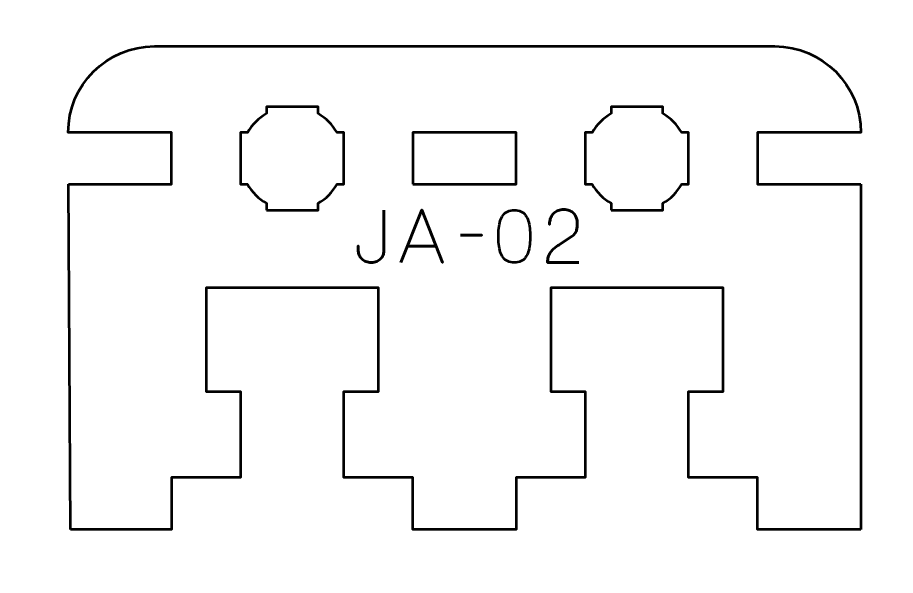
# Model space of a CAD drawing. Header units: centimetres. Extents: x -21 to 0, y -29.7 to 0.
# Drawn here: x -15.49 to -10.4, y -22.87 to -19.63 of the extents above; entities that cross this region are included whole.
import ezdxf

# ---------------------------------------------------------------- set-up
doc = ezdxf.new("R2010")
doc.units = ezdxf.units.CM
doc.header["$MEASUREMENT"] = 0
doc.layers.add('Layer 1', color=7, linetype='Continuous')

msp = doc.modelspace()

# ---------------------------------------------------------------- linework, layer by layer
at = {"layer": 'Layer 1', "lineweight": 53}
msp.add_lwpolyline([(-13.20001, -20.6), (-12.60001, -20.6), (-12.60001, -20.3), (-13.20001, -20.3), (-13.20001, -20.6)], close=True, dxfattribs=at)
at = {"layer": 'Layer 1', "color": 1, "lineweight": 53}
msp.add_open_spline([(-21.00003, -29.19995), (-21.00003, -29.19995), (-21.00003, -3.49992), (-21.00003, -3.49992), (-21.00003, -3.49992), (-21.00003, -3.41709), (-20.93286, -3.34992), (-20.85003, -3.34992), (-20.85003, -3.34992), (-20.7672, -3.34992), (-20.70003, -3.28275), (-20.70003, -3.19992), (-20.70003, -3.19992), (-20.70003, -3.11709), (-20.7672, -3.04992), (-20.85003, -3.04992), (-20.85003, -3.04992), (-20.93286, -3.04992), (-21.00003, -2.98275), (-21.00003, -2.89992), (-21.00003, -2.89992), (-21.00003, -2.81709), (-20.93286, -2.74992), (-20.85003, -2.74992), (-20.85003, -2.74992), (-20.7672, -2.74992), (-20.70003, -2.68275), (-20.70003, -2.59992), (-20.70003, -2.59992), (-20.70003, -2.51709), (-20.7672, -2.44992), (-20.85003, -2.44992), (-20.85003, -2.44992), (-20.93286, -2.44992), (-21.00003, -2.38275), (-21.00003, -2.29992), (-21.00003, -2.29992), (-21.00003, -2.21709), (-20.93286, -2.14992), (-20.85003, -2.14992), (-20.85003, -2.14992), (-20.7672, -2.14992), (-20.70003, -2.08275), (-20.70003, -1.99992), (-20.70003, -1.99992), (-20.70003, -1.91709), (-20.7672, -1.84992), (-20.85003, -1.84992), (-20.85003, -1.84992), (-20.93286, -1.84992), (-21.00003, -1.78275), (-21.00003, -1.69992), (-21.00003, -1.69992), (-21.00003, -1.61709), (-20.93286, -1.54992), (-20.85003, -1.54992), (-20.85003, -1.54992), (-20.7672, -1.54992), (-20.70003, -1.48275), (-20.70003, -1.39992), (-20.70003, -1.39992), (-20.70003, -1.31709), (-20.7672, -1.24992), (-20.85003, -1.24992), (-20.85003, -1.24992), (-20.93286, -1.24992), (-21.00003, -1.18275), (-21.00003, -1.09992), (-21.00003, -1.09992), (-21.00003, -1.09992), (-21.00003, -0.49992), (-21.00003, -0.49992), (-21.00003, -0.49992), (-21.00003, -0.22295), (-20.77694, 0.00004), (-20.49994, 0.00004), (-20.49994, 0.00004), (-20.49994, 0.00004), (-0.50008, 0.00004), (-0.50008, 0.00004), (-0.50008, 0.00004), (-0.22294, 0.00004), (0.00002, -0.22295), (0.00002, -0.49992), (0.00002, -0.49992), (0.00002, -0.49992), (0.00002, -29.19995), (0.00002, -29.19995), (0.00002, -29.19995), (0.00002, -29.47695), (-0.22294, -29.70004), (-0.50008, -29.70004), (-0.50008, -29.70004), (-0.50008, -29.70004), (-20.49994, -29.70004), (-20.49994, -29.70004), (-20.49994, -29.70004), (-20.77694, -29.70004), (-21.00003, -29.47695), (-21.00003, -29.19995)], degree=3, knots=[0, 0, 0, 0, 0.04, 0.04, 0.04, 0.04, 0.08, 0.08, 0.08, 0.08, 0.12, 0.12, 0.12, 0.12, 0.16, 0.16, 0.16, 0.16, 0.2, 0.2, 0.2, 0.2, 0.24, 0.24, 0.24, 0.24, 0.28, 0.28, 0.28, 0.28, 0.32, 0.32, 0.32, 0.32, 0.36, 0.36, 0.36, 0.36, 0.4, 0.4, 0.4, 0.4, 0.44, 0.44, 0.44, 0.44, 0.48, 0.48, 0.48, 0.48, 0.52, 0.52, 0.52, 0.52, 0.56, 0.56, 0.56, 0.56, 0.6, 0.6, 0.6, 0.6, 0.64, 0.64, 0.64, 0.64, 0.68, 0.68, 0.68, 0.68, 0.72, 0.72, 0.72, 0.72, 0.76, 0.76, 0.76, 0.76, 0.8, 0.8, 0.8, 0.8, 0.84, 0.84, 0.84, 0.84, 0.88, 0.88, 0.88, 0.88, 0.92, 0.92, 0.92, 0.92, 0.96, 0.96, 0.96, 0.96, 1, 1, 1, 1], dxfattribs=at)
at = {"layer": 'Layer 1', "lineweight": 53}
for points, knots in [([(-15.19813, -20.6), (-15.19813, -20.6), (-14.60001, -20.6), (-14.60001, -20.6), (-14.60001, -20.6), (-14.60001, -20.6), (-14.60001, -20.3), (-14.60001, -20.3), (-14.60001, -20.3), (-14.60001, -20.3), (-15.20001, -20.3), (-15.20001, -20.3), (-15.20001, -20.3), (-15.20001, -20.02391), (-14.9761, -19.8), (-14.70001, -19.8)], [0, 0, 0, 0, 0.25, 0.25, 0.25, 0.25, 0.5, 0.5, 0.5, 0.5, 0.75, 0.75, 0.75, 0.75, 1, 1, 1, 1]), ([(-11.10001, -19.8), (-10.82392, -19.8), (-10.60001, -20.02391), (-10.60001, -20.3), (-10.60001, -20.3), (-10.60001, -20.3), (-11.20001, -20.3), (-11.20001, -20.3), (-11.20001, -20.3), (-11.20001, -20.3), (-11.20001, -20.6), (-11.20001, -20.6), (-11.20001, -20.6), (-11.20001, -20.6), (-10.60001, -20.6), (-10.60001, -20.6)], [0, 0, 0, 0, 0.25, 0.25, 0.25, 0.25, 0.5, 0.5, 0.5, 0.5, 0.75, 0.75, 0.75, 0.75, 1, 1, 1, 1]), ([(-14.05001, -20.75), (-14.05001, -20.75), (-14.05001, -20.70985), (-14.05001, -20.70985), (-14.05001, -20.70985), (-14.09554, -20.6835), (-14.1335, -20.64553), (-14.15985, -20.6), (-14.15985, -20.6), (-14.15985, -20.6), (-14.20001, -20.6), (-14.20001, -20.6), (-14.20001, -20.6), (-14.20001, -20.6), (-14.20001, -20.45), (-14.20001, -20.45), (-14.20001, -20.45), (-14.20001, -20.45), (-14.20001, -20.3), (-14.20001, -20.3), (-14.20001, -20.3), (-14.20001, -20.3), (-14.15985, -20.3), (-14.15985, -20.3), (-14.15985, -20.3), (-14.1335, -20.25447), (-14.09554, -20.2165), (-14.05001, -20.19015), (-14.05001, -20.19015), (-14.05001, -20.19015), (-14.05001, -20.15), (-14.05001, -20.15), (-14.05001, -20.15), (-14.05001, -20.15), (-13.90001, -20.15), (-13.90001, -20.15), (-13.90001, -20.15), (-13.90001, -20.15), (-13.75001, -20.15), (-13.75001, -20.15), (-13.75001, -20.15), (-13.75001, -20.15), (-13.75001, -20.19015), (-13.75001, -20.19015), (-13.75001, -20.19015), (-13.70448, -20.2165), (-13.66652, -20.25447), (-13.64017, -20.3), (-13.64017, -20.3), (-13.64017, -20.3), (-13.60001, -20.3), (-13.60001, -20.3), (-13.60001, -20.3), (-13.60001, -20.3), (-13.60001, -20.45), (-13.60001, -20.45), (-13.60001, -20.45), (-13.60001, -20.45), (-13.60001, -20.6), (-13.60001, -20.6), (-13.60001, -20.6), (-13.60001, -20.6), (-13.64017, -20.6), (-13.64017, -20.6), (-13.64017, -20.6), (-13.66652, -20.64553), (-13.70448, -20.6835), (-13.75001, -20.70985), (-13.75001, -20.70985), (-13.75001, -20.70985), (-13.75001, -20.75), (-13.75001, -20.75), (-13.75001, -20.75), (-13.75001, -20.75), (-13.90001, -20.75), (-13.90001, -20.75), (-13.90001, -20.75), (-13.90001, -20.75), (-14.05001, -20.75), (-14.05001, -20.75)], [0, 0, 0, 0, 0.05, 0.05, 0.05, 0.05, 0.1, 0.1, 0.1, 0.1, 0.15, 0.15, 0.15, 0.15, 0.2, 0.2, 0.2, 0.2, 0.25, 0.25, 0.25, 0.25, 0.3, 0.3, 0.3, 0.3, 0.35, 0.35, 0.35, 0.35, 0.4, 0.4, 0.4, 0.4, 0.45, 0.45, 0.45, 0.45, 0.5, 0.5, 0.5, 0.5, 0.55, 0.55, 0.55, 0.55, 0.6, 0.6, 0.6, 0.6, 0.65, 0.65, 0.65, 0.65, 0.7, 0.7, 0.7, 0.7, 0.75, 0.75, 0.75, 0.75, 0.8, 0.8, 0.8, 0.8, 0.85, 0.85, 0.85, 0.85, 0.9, 0.9, 0.9, 0.9, 0.95, 0.95, 0.95, 0.95, 1, 1, 1, 1]), ([(-12.05001, -20.75), (-12.05001, -20.75), (-12.05001, -20.70985), (-12.05001, -20.70985), (-12.05001, -20.70985), (-12.09554, -20.6835), (-12.1335, -20.64553), (-12.15985, -20.6), (-12.15985, -20.6), (-12.15985, -20.6), (-12.20001, -20.6), (-12.20001, -20.6), (-12.20001, -20.6), (-12.20001, -20.6), (-12.20001, -20.45), (-12.20001, -20.45), (-12.20001, -20.45), (-12.20001, -20.45), (-12.20001, -20.3), (-12.20001, -20.3), (-12.20001, -20.3), (-12.20001, -20.3), (-12.15985, -20.3), (-12.15985, -20.3), (-12.15985, -20.3), (-12.1335, -20.25447), (-12.09554, -20.2165), (-12.05001, -20.19015), (-12.05001, -20.19015), (-12.05001, -20.19015), (-12.05001, -20.15), (-12.05001, -20.15), (-12.05001, -20.15), (-12.05001, -20.15), (-11.90001, -20.15), (-11.90001, -20.15), (-11.90001, -20.15), (-11.90001, -20.15), (-11.75001, -20.15), (-11.75001, -20.15), (-11.75001, -20.15), (-11.75001, -20.15), (-11.75001, -20.19015), (-11.75001, -20.19015), (-11.75001, -20.19015), (-11.70448, -20.2165), (-11.66652, -20.25447), (-11.64017, -20.3), (-11.64017, -20.3), (-11.64017, -20.3), (-11.60001, -20.3), (-11.60001, -20.3), (-11.60001, -20.3), (-11.60001, -20.3), (-11.60001, -20.45), (-11.60001, -20.45), (-11.60001, -20.45), (-11.60001, -20.45), (-11.60001, -20.6), (-11.60001, -20.6), (-11.60001, -20.6), (-11.60001, -20.6), (-11.64017, -20.6), (-11.64017, -20.6), (-11.64017, -20.6), (-11.66652, -20.64553), (-11.70448, -20.6835), (-11.75001, -20.70985), (-11.75001, -20.70985), (-11.75001, -20.70985), (-11.75001, -20.75), (-11.75001, -20.75), (-11.75001, -20.75), (-11.75001, -20.75), (-11.90001, -20.75), (-11.90001, -20.75), (-11.90001, -20.75), (-11.90001, -20.75), (-12.05001, -20.75), (-12.05001, -20.75)], [0, 0, 0, 0, 0.05, 0.05, 0.05, 0.05, 0.1, 0.1, 0.1, 0.1, 0.15, 0.15, 0.15, 0.15, 0.2, 0.2, 0.2, 0.2, 0.25, 0.25, 0.25, 0.25, 0.3, 0.3, 0.3, 0.3, 0.35, 0.35, 0.35, 0.35, 0.4, 0.4, 0.4, 0.4, 0.45, 0.45, 0.45, 0.45, 0.5, 0.5, 0.5, 0.5, 0.55, 0.55, 0.55, 0.55, 0.6, 0.6, 0.6, 0.6, 0.65, 0.65, 0.65, 0.65, 0.7, 0.7, 0.7, 0.7, 0.75, 0.75, 0.75, 0.75, 0.8, 0.8, 0.8, 0.8, 0.85, 0.85, 0.85, 0.85, 0.9, 0.9, 0.9, 0.9, 0.95, 0.95, 0.95, 0.95, 1, 1, 1, 1]), ([(-10.60001, -22.6), (-10.60001, -22.6), (-11.20001, -22.6), (-11.20001, -22.6), (-11.20001, -22.6), (-11.20001, -22.6), (-11.20001, -22.3), (-11.20001, -22.3), (-11.20001, -22.3), (-11.20001, -22.3), (-11.60001, -22.30001), (-11.60001, -22.30001), (-11.60001, -22.30001), (-11.60001, -22.30001), (-11.60001, -21.8), (-11.60001, -21.8), (-11.60001, -21.8), (-11.60001, -21.8), (-11.40001, -21.79999), (-11.40001, -21.79999), (-11.40001, -21.79999), (-11.40001, -21.79999), (-11.40001, -21.2), (-11.40001, -21.2), (-11.40001, -21.2), (-11.78334, -21.2), (-12.01668, -21.2), (-12.40001, -21.2), (-12.40001, -21.2), (-12.40001, -21.2), (-12.40001, -21.79999), (-12.40001, -21.79999), (-12.40001, -21.79999), (-12.40001, -21.79999), (-12.20001, -21.8), (-12.20001, -21.8), (-12.20001, -21.8), (-12.20001, -21.8), (-12.20001, -22.3), (-12.20001, -22.3), (-12.20001, -22.3), (-12.20001, -22.3), (-12.60001, -22.3), (-12.60001, -22.3), (-12.60001, -22.3), (-12.60001, -22.3), (-12.60001, -22.6), (-12.60001, -22.6), (-12.60001, -22.6), (-12.60001, -22.6), (-13.20001, -22.6), (-13.20001, -22.6), (-13.20001, -22.6), (-13.20001, -22.6), (-13.20001, -22.3), (-13.20001, -22.3), (-13.20001, -22.3), (-13.20001, -22.3), (-13.60001, -22.30001), (-13.60001, -22.30001), (-13.60001, -22.30001), (-13.60001, -22.30001), (-13.60001, -21.8), (-13.60001, -21.8), (-13.60001, -21.8), (-13.60001, -21.8), (-13.40001, -21.79999), (-13.40001, -21.79999), (-13.40001, -21.79999), (-13.40001, -21.79999), (-13.40001, -21.2), (-13.40001, -21.2), (-13.40001, -21.2), (-13.78334, -21.2), (-14.01668, -21.2), (-14.40001, -21.2), (-14.40001, -21.2), (-14.40001, -21.2), (-14.40001, -21.79999), (-14.40001, -21.79999), (-14.40001, -21.79999), (-14.40001, -21.79999), (-14.20001, -21.8), (-14.20001, -21.8), (-14.20001, -21.8), (-14.20001, -21.8), (-14.20001, -22.3), (-14.20001, -22.3), (-14.20001, -22.3), (-14.20001, -22.3), (-14.60001, -22.3), (-14.60001, -22.3), (-14.60001, -22.3), (-14.60001, -22.3), (-14.60001, -22.6), (-14.60001, -22.6), (-14.60001, -22.6), (-14.60001, -22.6), (-15.18751, -22.6), (-15.18751, -22.6)], [0, 0, 0, 0, 0.04, 0.04, 0.04, 0.04, 0.08, 0.08, 0.08, 0.08, 0.12, 0.12, 0.12, 0.12, 0.16, 0.16, 0.16, 0.16, 0.2, 0.2, 0.2, 0.2, 0.24, 0.24, 0.24, 0.24, 0.28, 0.28, 0.28, 0.28, 0.32, 0.32, 0.32, 0.32, 0.36, 0.36, 0.36, 0.36, 0.4, 0.4, 0.4, 0.4, 0.44, 0.44, 0.44, 0.44, 0.48, 0.48, 0.48, 0.48, 0.52, 0.52, 0.52, 0.52, 0.56, 0.56, 0.56, 0.56, 0.6, 0.6, 0.6, 0.6, 0.64, 0.64, 0.64, 0.64, 0.68, 0.68, 0.68, 0.68, 0.72, 0.72, 0.72, 0.72, 0.76, 0.76, 0.76, 0.76, 0.8, 0.8, 0.8, 0.8, 0.84, 0.84, 0.84, 0.84, 0.88, 0.88, 0.88, 0.88, 0.92, 0.92, 0.92, 0.92, 0.96, 0.96, 0.96, 0.96, 1, 1, 1, 1])]:
    msp.add_open_spline(points, degree=3, knots=knots, dxfattribs=at)
at = {"layer": 'Layer 1', "color": 114, "lineweight": 53}
for points in [[(-14.70001, -19.8), (-14.70001, -19.8), (-11.10001, -19.8), (-11.10001, -19.8)], [(-15.18751, -22.6), (-15.18751, -22.6), (-15.19813, -20.6), (-15.19813, -20.6)], [(-10.60001, -20.6), (-10.60001, -20.6), (-10.60001, -22.30001), (-10.60001, -22.30001)]]:
    msp.add_open_spline(points, degree=3, dxfattribs=at)
at = {"layer": 'Layer 1', "color": 5, "lineweight": 53}
for points, knots in [([(-13.36821, -20.75035), (-13.36821, -20.75035), (-13.36863, -20.98742), (-13.36863, -20.98742), (-13.36863, -20.98742), (-13.36863, -20.99511), (-13.37026, -21.00287), (-13.37336, -21.01056), (-13.37336, -21.01056), (-13.37654, -21.01832), (-13.38119, -21.02538), (-13.38733, -21.03187), (-13.38733, -21.03187), (-13.39354, -21.03829), (-13.40109, -21.04351), (-13.41005, -21.04739), (-13.41005, -21.04739), (-13.41908, -21.05134), (-13.42938, -21.05332), (-13.44102, -21.05346), (-13.44102, -21.05346), (-13.45267, -21.05346), (-13.46318, -21.05155), (-13.47249, -21.04781), (-13.47249, -21.04781), (-13.48181, -21.044), (-13.48978, -21.03892), (-13.49634, -21.0325), (-13.49634, -21.0325), (-13.50297, -21.02608), (-13.50798, -21.01903), (-13.51151, -21.01119), (-13.51151, -21.01119), (-13.51504, -21.00336), (-13.5168, -20.99546), (-13.5168, -20.98742), (-13.5168, -20.98742), (-13.5168, -20.98742), (-13.5168, -20.95609), (-13.5168, -20.95609), (-13.5168, -20.95609), (-13.5168, -20.95609), (-13.5168, -20.98742), (-13.5168, -20.98742), (-13.5168, -20.98742), (-13.5168, -20.99546), (-13.51504, -21.00336), (-13.51151, -21.01119), (-13.51151, -21.01119), (-13.50798, -21.01903), (-13.50297, -21.02608), (-13.49634, -21.0325), (-13.49634, -21.0325), (-13.48978, -21.03892), (-13.48181, -21.044), (-13.47249, -21.04781), (-13.47249, -21.04781), (-13.46318, -21.05155), (-13.45267, -21.05346), (-13.44102, -21.05346), (-13.44102, -21.05346), (-13.42938, -21.05332), (-13.41908, -21.05134), (-13.41005, -21.04739), (-13.41005, -21.04739), (-13.40109, -21.04351), (-13.39354, -21.03829), (-13.38733, -21.03187), (-13.38733, -21.03187), (-13.38119, -21.02538), (-13.37654, -21.01832), (-13.37336, -21.01056), (-13.37336, -21.01056), (-13.37026, -21.00287), (-13.36863, -20.99511), (-13.36863, -20.98742), (-13.36863, -20.98742), (-13.36863, -20.98742), (-13.36821, -20.75035), (-13.36821, -20.75035)], [0, 0, 0, 0, 0.05, 0.05, 0.05, 0.05, 0.1, 0.1, 0.1, 0.1, 0.15, 0.15, 0.15, 0.15, 0.2, 0.2, 0.2, 0.2, 0.25, 0.25, 0.25, 0.25, 0.3, 0.3, 0.3, 0.3, 0.35, 0.35, 0.35, 0.35, 0.4, 0.4, 0.4, 0.4, 0.45, 0.45, 0.45, 0.45, 0.5, 0.5, 0.5, 0.5, 0.55, 0.55, 0.55, 0.55, 0.6, 0.6, 0.6, 0.6, 0.65, 0.65, 0.65, 0.65, 0.7, 0.7, 0.7, 0.7, 0.75, 0.75, 0.75, 0.75, 0.8, 0.8, 0.8, 0.8, 0.85, 0.85, 0.85, 0.85, 0.9, 0.9, 0.9, 0.9, 0.95, 0.95, 0.95, 0.95, 1, 1, 1, 1]), ([(-13.27, -21.05388), (-13.27, -21.05388), (-13.14893, -20.74866), (-13.14893, -20.74866), (-13.14893, -20.74866), (-13.14893, -20.74866), (-13.02743, -21.05388), (-13.02743, -21.05388), (-13.02743, -21.05388), (-13.02743, -21.05388), (-13.14893, -20.74866), (-13.14893, -20.74866), (-13.14893, -20.74866), (-13.14893, -20.74866), (-13.27, -21.05388), (-13.27, -21.05388)], [0, 0, 0, 0, 0.25, 0.25, 0.25, 0.25, 0.5, 0.5, 0.5, 0.5, 0.75, 0.75, 0.75, 0.75, 1, 1, 1, 1]), ([(-12.61172, -21.05388), (-12.59691, -21.05381), (-12.58414, -21.0512), (-12.57348, -21.04612), (-12.57348, -21.04612), (-12.5629, -21.04104), (-12.55408, -21.03377), (-12.54703, -21.02453), (-12.54703, -21.02453), (-12.54004, -21.01522), (-12.53454, -21.00421), (-12.53045, -20.99151), (-12.53045, -20.99151), (-12.52642, -20.97881), (-12.52353, -20.96491), (-12.52191, -20.94967), (-12.52191, -20.94967), (-12.52021, -20.93443), (-12.51937, -20.91841), (-12.51944, -20.90148), (-12.51944, -20.90148), (-12.51937, -20.88462), (-12.52021, -20.8686), (-12.52191, -20.85343), (-12.52191, -20.85343), (-12.52353, -20.83826), (-12.52642, -20.82429), (-12.53045, -20.81159), (-12.53045, -20.81159), (-12.53454, -20.79896), (-12.54004, -20.78796), (-12.54703, -20.77857), (-12.54703, -20.77857), (-12.55408, -20.76926), (-12.5629, -20.76199), (-12.57348, -20.75691), (-12.57348, -20.75691), (-12.58414, -20.75176), (-12.59691, -20.74915), (-12.61172, -20.74908), (-12.61172, -20.74908), (-12.62654, -20.74915), (-12.63931, -20.75176), (-12.64997, -20.75691), (-12.64997, -20.75691), (-12.66055, -20.76199), (-12.66937, -20.76926), (-12.67642, -20.77857), (-12.67642, -20.77857), (-12.68341, -20.78796), (-12.68891, -20.79896), (-12.693, -20.81159), (-12.693, -20.81159), (-12.69703, -20.82429), (-12.69992, -20.83826), (-12.70154, -20.85343), (-12.70154, -20.85343), (-12.70323, -20.8686), (-12.70408, -20.88462), (-12.70401, -20.90148), (-12.70401, -20.90148), (-12.70408, -20.91841), (-12.70323, -20.93443), (-12.70154, -20.94967), (-12.70154, -20.94967), (-12.69992, -20.96491), (-12.69703, -20.97881), (-12.693, -20.99151), (-12.693, -20.99151), (-12.68891, -21.00421), (-12.68341, -21.01522), (-12.67642, -21.02453), (-12.67642, -21.02453), (-12.66937, -21.03377), (-12.66055, -21.04104), (-12.64997, -21.04612), (-12.64997, -21.04612), (-12.63931, -21.0512), (-12.62654, -21.05381), (-12.61172, -21.05388)], [0, 0, 0, 0, 0.05, 0.05, 0.05, 0.05, 0.1, 0.1, 0.1, 0.1, 0.15, 0.15, 0.15, 0.15, 0.2, 0.2, 0.2, 0.2, 0.25, 0.25, 0.25, 0.25, 0.3, 0.3, 0.3, 0.3, 0.35, 0.35, 0.35, 0.35, 0.4, 0.4, 0.4, 0.4, 0.45, 0.45, 0.45, 0.45, 0.5, 0.5, 0.5, 0.5, 0.55, 0.55, 0.55, 0.55, 0.6, 0.6, 0.6, 0.6, 0.65, 0.65, 0.65, 0.65, 0.7, 0.7, 0.7, 0.7, 0.75, 0.75, 0.75, 0.75, 0.8, 0.8, 0.8, 0.8, 0.85, 0.85, 0.85, 0.85, 0.9, 0.9, 0.9, 0.9, 0.95, 0.95, 0.95, 0.95, 1, 1, 1, 1]), ([(-12.61172, -21.05388), (-12.59691, -21.05381), (-12.58414, -21.0512), (-12.57348, -21.04612), (-12.57348, -21.04612), (-12.5629, -21.04104), (-12.55408, -21.03377), (-12.54703, -21.02453), (-12.54703, -21.02453), (-12.54004, -21.01522), (-12.53454, -21.00421), (-12.53045, -20.99151), (-12.53045, -20.99151), (-12.52642, -20.97881), (-12.52353, -20.96491), (-12.52191, -20.94967), (-12.52191, -20.94967), (-12.52021, -20.93443), (-12.51937, -20.91841), (-12.51944, -20.90148), (-12.51944, -20.90148), (-12.51937, -20.88462), (-12.52021, -20.8686), (-12.52191, -20.85343), (-12.52191, -20.85343), (-12.52353, -20.83826), (-12.52642, -20.82429), (-12.53045, -20.81159), (-12.53045, -20.81159), (-12.53454, -20.79896), (-12.54004, -20.78796), (-12.54703, -20.77857), (-12.54703, -20.77857), (-12.55408, -20.76926), (-12.5629, -20.76199), (-12.57348, -20.75691), (-12.57348, -20.75691), (-12.58414, -20.75176), (-12.59691, -20.74915), (-12.61172, -20.74908), (-12.61172, -20.74908), (-12.62654, -20.74915), (-12.63931, -20.75176), (-12.64997, -20.75691), (-12.64997, -20.75691), (-12.66055, -20.76199), (-12.66937, -20.76926), (-12.67642, -20.77857), (-12.67642, -20.77857), (-12.68341, -20.78796), (-12.68891, -20.79896), (-12.693, -20.81159), (-12.693, -20.81159), (-12.69703, -20.82429), (-12.69992, -20.83826), (-12.70154, -20.85343), (-12.70154, -20.85343), (-12.70323, -20.8686), (-12.70408, -20.88462), (-12.70401, -20.90148), (-12.70401, -20.90148), (-12.70408, -20.91841), (-12.70323, -20.93443), (-12.70154, -20.94967), (-12.70154, -20.94967), (-12.69992, -20.96491), (-12.69703, -20.97881), (-12.693, -20.99151), (-12.693, -20.99151), (-12.68891, -21.00421), (-12.68341, -21.01522), (-12.67642, -21.02453), (-12.67642, -21.02453), (-12.66937, -21.03377), (-12.66055, -21.04104), (-12.64997, -21.04612), (-12.64997, -21.04612), (-12.63931, -21.0512), (-12.62654, -21.05381), (-12.61172, -21.05388)], [0, 0, 0, 0, 0.05, 0.05, 0.05, 0.05, 0.1, 0.1, 0.1, 0.1, 0.15, 0.15, 0.15, 0.15, 0.2, 0.2, 0.2, 0.2, 0.25, 0.25, 0.25, 0.25, 0.3, 0.3, 0.3, 0.3, 0.35, 0.35, 0.35, 0.35, 0.4, 0.4, 0.4, 0.4, 0.45, 0.45, 0.45, 0.45, 0.5, 0.5, 0.5, 0.5, 0.55, 0.55, 0.55, 0.55, 0.6, 0.6, 0.6, 0.6, 0.65, 0.65, 0.65, 0.65, 0.7, 0.7, 0.7, 0.7, 0.75, 0.75, 0.75, 0.75, 0.8, 0.8, 0.8, 0.8, 0.85, 0.85, 0.85, 0.85, 0.9, 0.9, 0.9, 0.9, 0.95, 0.95, 0.95, 0.95, 1, 1, 1, 1]), ([(-12.2375, -21.05388), (-12.2375, -21.05388), (-12.41911, -21.05388), (-12.41911, -21.05388), (-12.41911, -21.05388), (-12.41876, -21.0416), (-12.41721, -21.03074), (-12.41459, -21.02142), (-12.41459, -21.02142), (-12.41191, -21.01211), (-12.40832, -21.00393), (-12.40387, -20.99687), (-12.40387, -20.99687), (-12.39935, -20.98982), (-12.3942, -20.98354), (-12.38835, -20.97803), (-12.38835, -20.97803), (-12.38249, -20.97246), (-12.37621, -20.96738), (-12.36944, -20.96258), (-12.36944, -20.96258), (-12.36267, -20.95785), (-12.35568, -20.95313), (-12.34841, -20.94847), (-12.34841, -20.94847), (-12.34841, -20.94847), (-12.27602, -20.90021), (-12.27602, -20.90021), (-12.27602, -20.90021), (-12.26862, -20.89499), (-12.26283, -20.88928), (-12.25874, -20.88314), (-12.25874, -20.88314), (-12.25458, -20.877), (-12.25168, -20.87051), (-12.24992, -20.86366), (-12.24992, -20.86366), (-12.24823, -20.85689), (-12.24717, -20.84991), (-12.24682, -20.84285), (-12.24682, -20.84285), (-12.24646, -20.83572), (-12.24632, -20.8286), (-12.24639, -20.82147), (-12.24639, -20.82147), (-12.24639, -20.81562), (-12.24717, -20.80934), (-12.24872, -20.80256), (-12.24872, -20.80256), (-12.25034, -20.79586), (-12.25288, -20.78916), (-12.25648, -20.78253), (-12.25648, -20.78253), (-12.26008, -20.77589), (-12.26488, -20.76983), (-12.27087, -20.76432), (-12.27087, -20.76432), (-12.27687, -20.75889), (-12.28428, -20.75452), (-12.2931, -20.7512), (-12.2931, -20.7512), (-12.30192, -20.74788), (-12.31229, -20.74619), (-12.32428, -20.74612), (-12.32428, -20.74612), (-12.33635, -20.74619), (-12.347, -20.74788), (-12.35618, -20.75113), (-12.35618, -20.75113), (-12.36535, -20.75437), (-12.37318, -20.75889), (-12.37967, -20.7646), (-12.37967, -20.7646), (-12.38616, -20.77032), (-12.39138, -20.77695), (-12.39547, -20.78436), (-12.39547, -20.78436), (-12.39957, -20.79177), (-12.40253, -20.79967), (-12.40443, -20.808), (-12.40443, -20.808), (-12.40634, -20.81632), (-12.40726, -20.82479), (-12.40726, -20.83333), (-12.40726, -20.83333), (-12.40726, -20.82479), (-12.40634, -20.81632), (-12.40443, -20.808), (-12.40443, -20.808), (-12.40253, -20.79967), (-12.39957, -20.79177), (-12.39547, -20.78436), (-12.39547, -20.78436), (-12.39138, -20.77695), (-12.38616, -20.77032), (-12.37967, -20.7646), (-12.37967, -20.7646), (-12.37318, -20.75889), (-12.36535, -20.75437), (-12.35618, -20.75113), (-12.35618, -20.75113), (-12.347, -20.74788), (-12.33635, -20.74619), (-12.32428, -20.74612), (-12.32428, -20.74612), (-12.31229, -20.74619), (-12.30192, -20.74788), (-12.2931, -20.7512), (-12.2931, -20.7512), (-12.28428, -20.75452), (-12.27687, -20.75889), (-12.27087, -20.76432), (-12.27087, -20.76432), (-12.26488, -20.76983), (-12.26008, -20.77589), (-12.25648, -20.78253), (-12.25648, -20.78253), (-12.25288, -20.78916), (-12.25034, -20.79586), (-12.24872, -20.80256), (-12.24872, -20.80256), (-12.24717, -20.80934), (-12.24639, -20.81562), (-12.24639, -20.82147), (-12.24639, -20.82147), (-12.24632, -20.8286), (-12.24646, -20.83572), (-12.24682, -20.84285), (-12.24682, -20.84285), (-12.24717, -20.84991), (-12.24823, -20.85689), (-12.24992, -20.86366), (-12.24992, -20.86366), (-12.25168, -20.87051), (-12.25458, -20.877), (-12.25874, -20.88314), (-12.25874, -20.88314), (-12.26283, -20.88928), (-12.26862, -20.89499), (-12.27602, -20.90021), (-12.27602, -20.90021), (-12.27602, -20.90021), (-12.34841, -20.94847), (-12.34841, -20.94847), (-12.34841, -20.94847), (-12.35568, -20.95313), (-12.36267, -20.95785), (-12.36944, -20.96258), (-12.36944, -20.96258), (-12.37621, -20.96738), (-12.38249, -20.97246), (-12.38835, -20.97803), (-12.38835, -20.97803), (-12.3942, -20.98354), (-12.39935, -20.98982), (-12.40387, -20.99687), (-12.40387, -20.99687), (-12.40832, -21.00393), (-12.41191, -21.01211), (-12.41459, -21.02142), (-12.41459, -21.02142), (-12.41721, -21.03074), (-12.41876, -21.0416), (-12.41911, -21.05388), (-12.41911, -21.05388), (-12.41911, -21.05388), (-12.2375, -21.05388), (-12.2375, -21.05388)], [0, 0, 0, 0, 0.0238095, 0.0238095, 0.0238095, 0.0238095, 0.047619, 0.047619, 0.047619, 0.047619, 0.0714286, 0.0714286, 0.0714286, 0.0714286, 0.0952381, 0.0952381, 0.0952381, 0.0952381, 0.1190476, 0.1190476, 0.1190476, 0.1190476, 0.1428571, 0.1428571, 0.1428571, 0.1428571, 0.1666667, 0.1666667, 0.1666667, 0.1666667, 0.1904762, 0.1904762, 0.1904762, 0.1904762, 0.2142857, 0.2142857, 0.2142857, 0.2142857, 0.2380952, 0.2380952, 0.2380952, 0.2380952, 0.2619048, 0.2619048, 0.2619048, 0.2619048, 0.2857143, 0.2857143, 0.2857143, 0.2857143, 0.3095238, 0.3095238, 0.3095238, 0.3095238, 0.3333333, 0.3333333, 0.3333333, 0.3333333, 0.3571429, 0.3571429, 0.3571429, 0.3571429, 0.3809524, 0.3809524, 0.3809524, 0.3809524, 0.4047619, 0.4047619, 0.4047619, 0.4047619, 0.4285714, 0.4285714, 0.4285714, 0.4285714, 0.452381, 0.452381, 0.452381, 0.452381, 0.4761905, 0.4761905, 0.4761905, 0.4761905, 0.5, 0.5, 0.5, 0.5, 0.5238095, 0.5238095, 0.5238095, 0.5238095, 0.547619, 0.547619, 0.547619, 0.547619, 0.5714286, 0.5714286, 0.5714286, 0.5714286, 0.5952381, 0.5952381, 0.5952381, 0.5952381, 0.6190476, 0.6190476, 0.6190476, 0.6190476, 0.6428571, 0.6428571, 0.6428571, 0.6428571, 0.6666667, 0.6666667, 0.6666667, 0.6666667, 0.6904762, 0.6904762, 0.6904762, 0.6904762, 0.7142857, 0.7142857, 0.7142857, 0.7142857, 0.7380952, 0.7380952, 0.7380952, 0.7380952, 0.7619048, 0.7619048, 0.7619048, 0.7619048, 0.7857143, 0.7857143, 0.7857143, 0.7857143, 0.8095238, 0.8095238, 0.8095238, 0.8095238, 0.8333333, 0.8333333, 0.8333333, 0.8333333, 0.8571429, 0.8571429, 0.8571429, 0.8571429, 0.8809524, 0.8809524, 0.8809524, 0.8809524, 0.9047619, 0.9047619, 0.9047619, 0.9047619, 0.9285714, 0.9285714, 0.9285714, 0.9285714, 0.952381, 0.952381, 0.952381, 0.952381, 0.9761905, 0.9761905, 0.9761905, 0.9761905, 1, 1, 1, 1]), ([(-12.92414, -20.89428), (-12.92414, -20.89428), (-12.80095, -20.89428), (-12.80095, -20.89428), (-12.80095, -20.89428), (-12.80095, -20.89428), (-12.92414, -20.89428), (-12.92414, -20.89428)], [0, 0, 0, 0, 0.5, 0.5, 0.5, 0.5, 1, 1, 1, 1]), ([(-13.2319, -20.95778), (-13.2319, -20.95778), (-13.06596, -20.95778), (-13.06596, -20.95778), (-13.06596, -20.95778), (-13.06596, -20.95778), (-13.2319, -20.95778), (-13.2319, -20.95778)], [0, 0, 0, 0, 0.5, 0.5, 0.5, 0.5, 1, 1, 1, 1])]:
    msp.add_open_spline(points, degree=3, knots=knots, dxfattribs=at)
at = {"layer": 'Layer 1', "lineweight": 53}
for points in [[(-10.60001, -22.3), (-10.60001, -22.3), (-10.60001, -22.6), (-10.60001, -22.6)], [(-10.60001, -22.30001), (-10.60001, -22.30001), (-10.60001, -22.3), (-10.60001, -22.3)]]:
    msp.add_open_spline(points, degree=3, dxfattribs=at)

doc.saveas('drawing.dxf')
